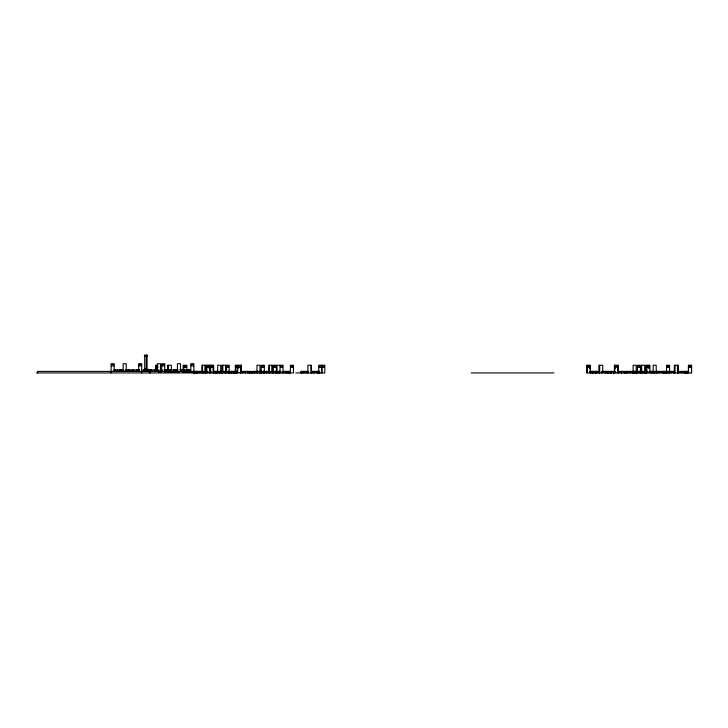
<?xml version="1.0" encoding="UTF-8"?>
<svg xmlns="http://www.w3.org/2000/svg" width="728" height="728" viewBox="0 0 728 728"><rect width="100%" height="100%" fill="white"/><g stroke="black" fill="none" stroke-linecap="round" stroke-linejoin="round"><path stroke-width="1.09" d="M144.717 356.219L147.083 356.219M157.585 365.265L155.537 365.265L155.537 369.642M241.205 365.265L241.205 372.927L241.296 365.265L235.299 365.265L235.299 372.927M158.103 366.029L156.038 366.029L156.038 367.413L158.103 367.413M213.186 366.029L210.529 366.029L210.529 367.413L213.186 367.413M237.874 366.029L235.799 366.029L235.799 367.413L237.874 367.413M238.138 366.029L240.213 366.029L240.213 367.413L238.138 367.413M615.26 366.029L617.326 366.029L617.326 367.413L615.26 367.413M146.801 369.105L144.717 369.16L144.781 369.86M113.996 369.86L115.989 369.86L115.989 371.398M139.639 369.86L134.871 369.86L134.871 371.398M161.998 369.86L160.051 369.86L160.051 371.398M163.855 369.86L178.178 369.86M179.771 369.86L190.299 369.86L190.299 371.398M121.176 370.325L122.258 370.325L122.258 370.934L121.176 370.934M126.317 370.325L127.573 370.325L127.573 370.934L126.317 370.934M139.439 370.325L138.193 370.325L138.193 370.934L139.439 370.934M149.768 370.325L151.761 370.325M158.031 370.325L156.074 370.325L156.074 370.934L158.031 370.934M162.344 370.325L160.815 370.325L160.815 370.934L162.344 370.934M188.306 370.325L190.299 370.325M149.768 370.934L151.761 370.934M188.306 370.934L190.299 370.934M204.65 371.398L207.134 371.398M208.927 371.398L211.175 371.398M223.314 371.398L213.45 371.398L213.45 372.927M237.419 371.398L224.688 371.398L224.688 372.927M271.644 371.398L280.853 371.398M308.162 371.398L301.037 371.398L301.037 372.927M319.419 371.398L311.502 371.398L311.502 372.927L311.42 365.265L307.899 365.265L307.899 372.927M589.707 371.398L592.51 371.398L592.51 372.927M615.16 371.398L610.583 371.398L610.583 372.927M644.972 371.398L647.984 371.398M649.267 371.398L654.818 371.398L654.818 372.927M655.482 371.398L666.011 371.398L666.011 372.927M674.601 371.398L667.139 371.398L667.139 372.927M194.904 371.853L196.897 371.853M203.157 371.853L201.21 371.853L201.21 372.472M207.48 371.853L205.951 371.853L205.951 372.472M219.756 371.853L221.712 371.853M226.026 371.853L227.027 371.853L227.027 372.472M244.217 371.853L243.043 371.853L243.043 372.472L244.999 372.472M257.048 371.853L255.091 371.853L255.091 372.472L257.576 372.472M261.925 371.853L260.933 371.853L260.933 372.472M268.951 371.853L267.877 371.853L267.877 372.472M275.148 371.853L273.191 371.853L273.191 372.472M311.948 371.853L313.513 371.853M597.424 371.853L598.771 371.853L598.771 372.472L596.014 372.472M608.399 371.853L610.392 371.853M620.556 371.853L619.21 371.853L619.21 372.472L621.166 372.472M629.675 371.853L627.718 371.853L627.718 372.472M642.487 371.853L641.241 371.853L641.241 372.472M647.556 371.853L646.555 371.853L646.601 372.472M651.869 371.853L654.818 371.853M657.175 371.853L658.312 371.853L658.312 372.472M672.263 371.853L674.155 371.853M158.458 372.472L161.125 372.472M164.765 372.472L167.385 372.472M168.013 372.472L169.124 372.472M170.079 372.472L173.555 372.472M174.156 372.472L175.257 372.472M176.34 372.472L179.006 372.472M182.646 372.472L185.276 372.472M186.923 372.472L192.265 372.472M194.23 372.472L197.415 372.472M200.537 372.472L204.741 372.472M205.278 372.472L211.293 372.472M212.112 372.472L221.803 372.472L221.803 371.853M235.435 372.472L225.07 372.472L225.07 371.853M237.728 372.472L239.685 372.472M249.313 372.472L251.306 372.472M260.36 372.472L265.702 372.472M267.194 372.472L269.833 372.472L269.833 371.853M270.689 372.472L277.75 372.472M279.243 372.472L283.292 372.472M284.084 372.472L286.359 372.472M287.851 372.472L289.844 372.472M302.056 372.472L304.331 372.472M305.123 372.472L307.398 372.472L307.371 371.853L305.815 371.853L305.815 372.472M311.948 372.472L314.66 372.472M315.442 372.472L317.726 372.472M318.764 372.472L321.212 372.472M589.707 372.472L592.51 372.472M601.328 372.472L604.085 372.472L604.085 371.853L602.138 371.853L602.138 372.472M607.589 372.472L610.392 372.472M613.895 372.472L616.662 372.472M625.479 372.472L629.675 372.472M631.786 372.472L635.981 372.472M639.048 372.472L636.527 372.472L636.527 371.853L637.1 372.472M639.594 372.472L643.197 372.472L643.197 371.853M643.361 372.472L654.818 372.472M657.175 372.472L659.459 372.472M660.241 372.472L662.525 372.472M664.018 372.472L666.011 372.472M668.832 372.472L671.116 372.472M671.899 372.472L674.183 372.472M681.444 372.472L678.396 372.472L678.396 371.853L680.161 371.853L680.161 372.472M682.227 372.472L684.511 372.472M685.212 372.472L687.869 372.472M36.4 372.927L293.448 372.927L293.448 365.265L290.381 365.265L290.381 372.927M295.805 372.927L324.815 372.927L324.815 365.265L318.809 365.265L318.764 372.927M471.171 372.927L554.008 372.927M691.473 365.265L691.473 372.927M690.972 366.029L690.972 367.413M689.034 366.029L689.034 367.413M688.533 365.265L688.533 372.927M688.406 372.927L688.406 365.265L691.6 365.265L691.6 372.927L586.786 372.927L586.786 365.265L590.217 365.265L590.217 372.927M687.869 372.927L687.869 371.398L677.959 371.398L677.959 372.927M687.478 371.398L687.478 372.927M686.258 371.398L686.258 372.927M685.867 371.398L685.867 372.927M685.212 371.398L685.212 372.927M685.139 371.398L685.139 372.927M684.338 371.398L684.338 372.927M684.211 371.398L684.211 372.927M681.681 371.398L681.681 372.927M679.506 371.853L679.506 372.472M679.06 371.853L679.06 372.472M678.614 371.398L678.614 372.927M678.205 372.927L678.205 365.265L674.346 365.265L674.346 372.927M678.077 365.265L678.077 372.927M677.422 365.265L677.422 372.927M675.011 365.265L675.011 372.927M674.474 371.398L674.474 372.927M674.028 371.853L674.028 372.472M673.81 371.398L673.81 372.927M673.373 371.853L673.373 372.472M673.054 371.853L673.054 372.472M672.918 371.853L672.918 372.472M671.407 371.398L671.407 372.927M669.614 372.927L669.614 365.265L666.548 365.265L666.548 372.927M668.868 371.398L668.868 372.927M668.213 371.398L668.213 372.927M665.629 371.398L665.629 372.927M664.4 371.398L664.4 372.927M664.218 371.398L664.218 372.927M664.018 371.398L664.018 372.927M663.153 371.398L663.153 372.927M662.362 371.398L662.362 372.927M659.823 371.398L659.823 372.927M657.948 371.398L657.948 372.927M657.73 371.853L657.73 372.472M657.202 371.853L657.202 372.472M656.756 371.398L656.747 372.927M656.419 371.398L656.419 372.927M656.219 372.927L656.219 365.265L653.153 365.265L653.153 372.927L653.207 371.398M654.436 371.398L654.436 372.927M652.825 371.398L652.825 372.927M651.824 371.398L651.869 372.927M651.214 371.398L651.214 372.927M649.931 372.927L649.931 365.265L645.772 365.265L645.772 372.927M648.839 365.265L648.839 368.55M648.339 366.029L648.339 367.413M647.51 371.853L647.556 372.472M647.365 366.029L647.365 367.413M646.864 365.265L646.864 372.927M645.217 371.398L645.217 372.927M644.69 372.927L644.69 365.265L641.486 365.265L641.486 372.927M643.579 372.927L643.579 371.398L625.479 371.398L625.479 372.927M642.587 371.398L642.587 372.927M642.196 371.853L642.242 372.472M641.623 365.265L641.623 372.927M640.467 372.927L640.467 365.265L637.4 365.265L637.4 372.927M640.121 371.398L640.121 372.927M639.93 371.398L639.93 372.927M637.928 371.398L637.928 372.927M637.591 371.398L637.591 372.927M637.3 371.398L637.3 372.927M636.973 371.398L636.973 372.927M636.709 371.398L636.709 372.927M636.181 372.927L636.181 365.265L633.114 365.265L633.123 372.927M635.981 371.398L635.981 372.927M635.59 371.398L635.59 372.927M634.37 371.398L634.37 372.927M634.225 371.398L634.225 372.927M634.124 371.398L634.124 372.927M633.979 371.398L633.979 372.927M633.842 371.398L633.842 372.927M632.987 371.398L632.987 372.927M632.841 371.398L632.841 372.927M632.368 371.398L632.368 372.927M630.184 371.398L630.184 372.927M629.993 371.398L629.993 372.927M628.71 371.853L628.673 372.472M627.572 371.853L627.572 372.472M627.472 371.398L627.472 372.927M627.336 371.398L627.336 372.927M627.19 371.398L627.09 372.927M625.862 371.398L625.862 372.927M624.478 372.927L624.478 371.398L618.827 371.398L618.827 372.927M623.869 371.398L623.869 372.927M621.676 371.398L621.676 372.927M621.485 371.398L621.485 372.927M620.165 371.853L620.211 372.472M618.272 372.927L618.272 365.265L614.396 365.265L614.396 372.927M617.826 365.265L617.826 372.927M615.206 365.265L615.206 368.55M614.76 365.265L614.76 372.927M613.586 371.398L613.586 372.927M613.395 371.398L613.395 372.927M611.393 371.398L611.393 372.927M611.192 371.398L611.192 372.927M610.392 372.927L610.392 371.398L607.589 371.398L607.589 372.927M610.009 371.398L610.009 372.927M608.781 371.398L608.781 372.927M608.399 371.398L608.399 372.927M607.971 371.398L607.971 372.927M607.407 372.927L607.407 371.398L601.747 371.398L601.747 372.927M606.788 371.398L606.788 372.927M605.405 371.398L605.405 372.927M605.214 371.398L605.214 372.927M602.748 372.927L602.757 365.265L598.88 365.265L598.88 372.927M599.69 365.265L599.69 372.927M599.162 372.927L599.162 371.398L592.701 371.398L592.701 372.927M597.815 371.853L597.815 372.472M597.779 371.853L597.779 372.472M596.505 371.398L596.505 372.927M596.314 371.398L596.314 372.927M595.55 371.398L595.55 372.927M595.104 371.398L595.104 372.927M593.675 371.398L593.648 372.927M593.502 371.398L593.502 372.927M593.202 371.398L593.202 372.927M592.128 371.398L592.128 372.927M590.899 371.398L590.899 372.927M590.517 371.398L590.517 372.927M589.853 365.265L589.853 368.55M589.352 366.029L589.352 367.413M587.642 366.029L587.642 367.413M587.15 365.265L587.15 372.927M321.876 365.265L321.876 372.927M321.749 365.265L321.749 372.927M318.354 371.398L318.354 372.927M317.563 371.398L317.563 372.927M317.099 371.398L317.099 372.927M314.569 371.398L314.569 372.927M313.149 371.398L313.149 372.927M313.049 371.853L313.049 372.472M312.931 371.853L312.931 372.472M312.403 371.853L312.376 372.472M311.957 371.398L311.957 372.927M310.965 365.265L310.965 372.927M307.817 371.398L307.817 372.927M307.362 371.398L307.362 372.927M306.916 371.853L306.916 372.472M306.625 371.398L306.625 372.927M306.27 371.853L306.27 372.472M304.295 371.398L304.295 372.927M303.649 371.398L303.649 372.927M302.22 371.398L302.22 372.927M301.638 371.398L301.629 372.927M301.419 371.398L301.419 372.927M301.292 371.398L301.292 372.927M289.844 372.927L289.844 371.398L283.11 371.398L283.11 372.927M289.462 371.398L289.462 372.927M288.233 371.398L288.233 372.927M287.851 371.398L287.851 372.927M286.987 371.398L286.987 372.927M286.195 371.398L286.195 372.927M285.003 371.398L285.003 372.927M283.019 372.927L283.019 365.265L276.986 365.265L276.986 372.927M280.053 365.265L280.053 372.927M279.843 371.398L279.843 372.927M279.625 371.398L279.625 372.927M279.461 371.398L279.443 372.927M279.243 371.398L279.243 372.927M278.46 371.398L278.46 372.927M277.85 371.398L277.85 372.927M276.349 372.927L276.349 365.265L273.282 365.265L273.282 372.927M275.657 371.398L275.657 372.927M275.466 371.398L275.466 372.927M272.809 371.398L272.809 372.927M272.591 371.398L272.591 372.927M272.281 372.927L272.281 365.265L268.996 365.265L268.996 372.927M272.063 365.265L272.063 372.927M270.215 372.927L270.215 371.398L252.307 371.398L252.307 372.927M269.214 365.265L269.224 372.927M268.832 371.853L268.832 372.472M266.757 371.398L266.757 372.927M266.566 371.398L266.566 372.927M264.564 371.398L264.564 372.927M264.346 372.927L264.31 365.265L261.234 365.265L261.234 372.927M263.563 371.398L263.563 372.927M263.354 371.398L263.354 372.927M263.181 371.398L263.181 372.927M261.953 371.398L261.953 372.927M261.57 371.398L261.57 372.927M261.352 371.398L261.352 372.927M260.551 371.398L260.551 372.927M260.36 371.398L260.36 372.927M260.023 372.927L260.023 365.265L256.948 365.265L256.948 372.927M259.75 371.398L259.75 372.927M257.557 371.398L257.557 372.927M257.366 371.398L257.366 372.927M256.092 371.853L256.047 372.472M254.709 371.398L254.709 372.927M254.5 371.398L254.5 372.927M254.299 371.398L254.299 372.927M252.916 371.398L252.916 372.927M251.306 372.927L251.306 371.398L249.313 371.398L249.313 372.927M250.923 371.398L250.923 372.927M249.695 371.398L249.695 372.927M248.312 372.927L248.312 371.398L242.661 371.398L242.661 372.927M247.702 371.398L247.702 372.927M245.509 371.398L245.509 372.927M245.318 371.398L245.318 372.927M244.044 371.853L244.007 372.472M240.795 366.029L240.795 367.413M240.713 365.265L240.713 372.927M238.138 365.265L238.138 368.55M237.646 365.265L237.646 372.927M236.609 371.398L236.609 372.927M236.473 366.029L236.473 367.413M236.418 371.398L236.418 372.927M235.972 365.265L235.972 372.927M234.416 371.398L234.416 372.927M233.825 371.398L233.825 372.927M233.424 371.398L233.424 372.927M233.333 371.398L233.333 372.927M232.951 371.398L232.951 372.927M231.722 371.398L231.813 372.927M231.422 371.398L231.422 372.927M231.34 371.398L231.34 372.927M230.43 371.398L230.339 372.927M229.73 371.398L229.73 372.927M229.12 372.927L229.12 365.265L226.053 365.265L226.053 372.927M228.337 371.398L228.337 372.927M228.146 371.398L228.146 372.927M225.78 372.927L225.78 365.265L221.904 365.265L221.904 372.927M225.689 365.265L225.68 372.927M222.713 365.265L222.713 372.927M222.577 365.265L222.577 372.927M222.377 371.398L222.377 372.927M222.186 371.398L222.186 372.927M222.095 371.398L222.04 372.927M220.721 372.927L220.721 365.265L217.654 365.265L217.654 372.927M219.437 371.398L219.437 372.927M219.246 371.398L219.246 372.927M217.053 371.398L217.053 372.927M216.535 371.398L216.535 372.927M216.444 371.398L216.444 372.927M215.643 371.398L215.643 372.927M215.534 371.398L215.534 372.927M215.442 371.398L215.442 372.927M215.151 371.398L215.151 372.927M213.832 371.398L213.832 372.927M213.686 372.927L213.686 365.265L210.037 365.265L210.037 372.927M213.104 365.265L213.104 372.927M212.603 366.029L212.603 367.413M211.12 366.029L211.12 367.413M210.619 365.265L210.619 372.927M209.892 372.927L209.892 365.265L206.151 365.265L206.133 372.927M209.227 365.265L209.227 368.55M208.727 366.029L208.727 367.413M207.325 366.029L207.325 367.413M206.825 365.265L206.825 372.927M206.524 371.853L206.524 372.472M205.605 372.927L205.605 365.265L201.865 365.265L201.865 372.927M205.187 371.398L205.187 372.927M204.941 365.265L204.941 372.927M203.549 372.927L203.549 371.398L194.23 371.398L194.23 372.927M202.539 365.265L202.548 372.927M202.166 371.853L202.202 372.472M200.082 371.398L200.082 372.927M199.891 371.398L199.891 372.927M197.889 371.398L197.889 372.927M197.224 371.398L197.224 372.927M197.033 371.398L197.033 372.927M196.897 371.398L196.897 372.927M196.514 371.398L196.514 372.927M196.223 371.398L196.223 372.927M195.286 371.398L195.286 372.927M194.904 371.398L194.904 372.927M194.613 371.398L194.613 372.927M193.293 371.398L193.293 372.927M190.836 371.398L190.836 363.727L193.903 363.727L193.903 372.927L193.957 371.398L37.61 371.398L37.61 372.927M189.917 369.86L189.917 371.398M188.689 369.86L188.689 371.398M188.507 369.86L188.507 371.398M188.306 369.86L188.306 371.398M187.442 369.86L187.442 371.398M186.887 369.642L186.887 365.265L183.147 365.265L183.147 369.642M186.65 369.86L186.65 371.398M186.177 369.86L186.177 371.398M184.12 369.86L184.12 371.398M183.82 365.265L183.82 369.642M183.647 366.029L183.647 367.413M182.246 369.86L182.246 371.398M182.018 370.325L182.018 370.934M181.49 370.325L181.49 370.934M181.044 369.86L181.044 371.398M180.708 369.86L180.708 371.398M180.508 371.398L180.508 363.727L177.441 363.727L177.441 371.398M177.25 369.86L177.25 371.398M176.904 369.86L176.904 371.398M176.458 370.325L176.458 370.934M175.939 370.325L175.939 370.934M175.712 369.86L175.712 371.398M173.837 369.86L173.837 371.398M171.371 369.642L171.371 365.265L167.631 365.265L167.631 369.642M171.308 369.86L171.308 371.398M170.507 369.86L170.507 371.398M169.651 369.86L169.651 371.398M169.451 369.86L169.451 371.398M169.269 369.86L169.269 371.398M168.304 365.265L168.304 369.642M168.041 369.86L168.041 371.398M167.658 369.86L167.658 371.398M166.794 369.86L166.794 371.398M166.657 369.86L166.657 371.398M166.048 369.86L166.048 371.398M164.765 371.398L164.765 363.727L161.698 363.727L161.698 371.398M161.388 370.325L161.388 370.934M161.006 369.86L161.006 371.398M160.478 371.398L160.478 363.727L157.412 363.727L157.412 371.398M158.413 371.398L158.413 369.86L152.762 369.86L152.762 371.398M157.075 370.325L157.075 370.934M157.03 370.325L157.03 370.934M156.702 366.029L156.702 367.413M156.211 365.265L156.211 369.642M154.955 369.86L154.955 371.398M154.764 369.86L154.764 371.398M151.761 371.398L151.761 369.86L149.768 369.86L149.768 371.398M151.379 369.86L151.379 371.398M150.15 369.86L150.15 372.927M149.331 371.398L149.331 372.927M148.767 371.398L148.767 369.86L143.116 369.86L143.116 371.398M148.157 369.86L148.157 371.398M147.857 369.86L143.962 369.86M147.32 369.86L147.32 371.398M147.083 368.95L147.083 355.919A1.147 1.147 0 0 0 147.466 355.073L146.31 355.91L145.163 355.073A1.147 1.147 0 0 0 145.5 355.883L145.545 356.219M147.092 369.16L147.029 369.86M146.492 369.86L146.492 371.398M146.264 369.16L146.264 369.615M146.11 369.86L146.11 371.398M145.181 368.568L145.2 369.105M144.881 369.86L144.881 371.398M144.499 369.86L144.499 371.398M141.66 372.927L141.751 363.727L138.684 363.727L138.684 371.398M139.184 370.325L139.184 370.934M139.148 370.325L139.148 370.934M137.064 369.86L137.064 371.398M136.873 369.86L136.873 371.398M133.879 371.398L133.879 369.86L131.886 369.86L131.886 371.398M133.497 369.86L133.497 371.398M132.268 369.86L132.268 371.398M130.885 371.398L130.885 369.86L125.234 369.86L125.234 371.398M128.883 369.86L128.883 371.398M128.692 369.86L128.692 371.398M126.226 371.398L126.235 363.727L123.168 363.727L123.168 371.398M122.641 371.398L122.641 369.86L116.99 369.86L116.99 371.398M119.983 369.86L119.983 371.398M119.792 369.86L119.792 371.398M117.599 369.86L117.599 371.398M115.606 369.86L115.606 371.398M114.378 369.86L114.378 371.398M114.141 371.398L114.141 363.727L111.075 363.727L111.075 372.927M146.328 355.073L145.482 355.91L144.335 355.073A1.147 1.147 0 0 0 144.672 355.883L144.717 368.95L146.255 368.95L146.255 355.919A1.147 1.147 0 0 0 146.637 355.073L146.328 355.073M113.641 364.491L111.575 364.491L111.575 365.875L113.641 365.875L113.641 364.491M141.25 364.491L139.184 364.491L139.184 365.875L141.25 365.875L141.25 364.491M164.264 364.491L162.189 364.491L162.189 365.875L164.264 365.875L164.264 364.491M193.411 364.491L191.337 364.491L191.337 365.875L193.411 365.875L193.411 364.491M186.386 366.029L184.311 366.029L184.311 367.413L186.386 367.413L186.386 366.029M209.4 366.029L206.652 366.029L206.652 367.413L209.4 367.413L209.4 366.029M228.619 366.029L226.544 366.029L226.544 367.413L228.619 367.413L228.619 366.029M263.809 366.029L261.734 366.029L261.734 367.413L263.809 367.413L263.809 366.029M275.848 366.029L273.783 366.029L273.783 367.413L275.848 367.413L275.848 366.029M282.519 366.029L280.453 366.029L280.453 367.413L282.519 367.413L282.519 366.029M292.956 366.029L290.882 366.029L290.882 367.413L292.956 367.413L292.956 366.029M321.385 366.029L319.31 366.029L319.31 367.413L321.385 367.413L321.385 366.029M324.315 366.029L322.249 366.029L322.249 367.413L324.315 367.413L324.315 366.029M589.716 366.029L587.278 366.029L587.278 367.413L589.716 367.413L589.716 366.029M639.976 366.029L637.901 366.029L637.901 367.413L639.976 367.413L639.976 366.029M649.431 366.029L646.264 366.029L646.264 367.413L649.431 367.413L649.431 366.029M669.114 366.029L667.048 366.029L667.048 367.413L669.114 367.413L669.114 366.029M691.1 366.029L688.897 366.029L688.897 367.413L691.1 367.413L691.1 366.029M144.499 370.325L143.498 370.325L143.498 370.934L144.499 370.934L144.463 370.325M176.485 370.325L175.357 370.325L175.357 370.934L176.485 370.934L176.485 370.325M182.601 370.325L181.472 370.325L181.472 370.934L182.601 370.934L182.601 370.325M646.218 372.927L646.218 371.398L646.173 372.927M603.13 372.472L603.13 371.853L603.093 372.472M319.219 372.927L319.219 371.398L319.146 372.927M274.192 372.472L274.192 371.853L274.147 372.472M126.617 370.934L126.617 370.325L126.572 370.934M121.303 370.934L121.303 370.325L121.258 370.934"/></g></svg>
